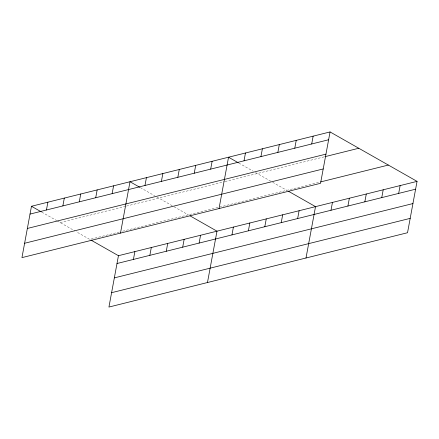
<?xml version="1.0" encoding="UTF-8"?>
<svg xmlns="http://www.w3.org/2000/svg" width="439" height="439" viewBox="0 0 439 439"><rect width="100%" height="100%" fill="white"/><g stroke="black" fill="none" stroke-linecap="round" stroke-linejoin="round"><path stroke-width="0.33" stroke-dasharray="2.19 1.65" d="M60.17 222.584L125.867 206.231M126.52 206.067L224.4 181.702M225.059 181.537L324.278 156.838M119.309 232.028L89.748 239.387L76.139 231.655M122.591 231.21L320.015 182.07M238.876 163.088L253.232 171.243M255.525 172.549L271.445 181.592M272.624 182.267L286.821 190.334M140.337 187.612L154.693 195.772M156.986 197.078L173.498 206.456M174.091 206.791L188.282 214.858M41.804 212.141L56.73 220.625M57.3 220.949L74.959 230.985"/><path stroke-width="0.66" d="M330.068 131.941L31.471 206.27L21.95 257.627L320.552 183.299L330.068 131.941L417.05 181.373L407.529 232.73L108.932 307.059L118.448 255.701L417.05 181.373M46.441 210.001L47.889 202.181M62.865 205.913L64.313 198.093M79.289 201.825L80.738 194.005M95.713 197.737L97.162 189.917M112.132 193.648L113.586 185.829M120.489 233.098L130.004 181.741L139.767 187.288M144.98 185.477L146.428 177.652M133.423 259.433L134.872 251.613M161.404 181.389L162.853 173.564M149.847 255.344L151.296 247.525M177.828 177.301L179.277 169.476M166.271 251.256L167.72 243.436M194.252 173.213L195.701 165.388M182.69 247.168L184.139 239.348M210.671 169.125L212.119 161.305M199.114 243.08L200.563 235.26M219.028 208.569L228.543 157.217L238.306 162.759M207.471 282.529L216.987 231.172L190.005 215.84M244.018 160.822L245.467 153.002M231.962 234.903L233.411 227.084M260.936 156.613L262.385 148.788M248.386 230.815L249.835 222.996M277.86 152.399L279.308 144.579M264.805 226.727L266.259 218.907M294.778 148.19L296.226 140.365M281.229 222.639L282.678 214.819M297.653 218.551L299.102 210.731M311.701 143.976L313.15 136.156M306.005 258L315.526 206.643L288.544 191.311M330.995 210.254L332.444 202.434M347.918 206.039L349.367 198.219M364.836 201.83L366.285 194.011M381.76 197.616L383.209 189.796M398.678 193.407L400.127 185.587M30.017 214.089L328.619 139.761M27.355 228.456L325.957 154.133M324.931 156.679L358.773 148.256M24.611 243.261L323.214 168.933M320.662 181.911L388.345 165.059M116.999 263.521L415.601 189.193M114.338 277.887L412.94 203.559M111.594 292.692L410.196 218.364M31.471 206.27L41.228 211.817M90.895 240.04L118.448 255.701"/></g></svg>
